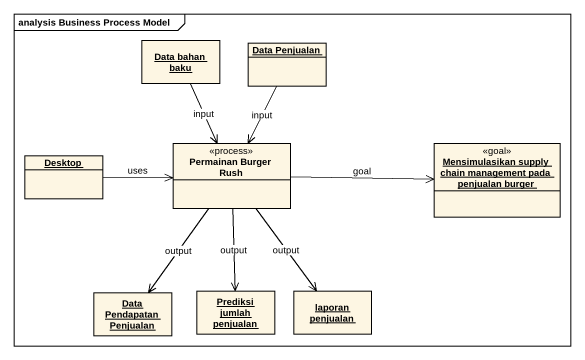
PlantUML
@startuml
mainframe analysis Business Process Model
hide circle
hide empty members
object "Data bahan baku" as Data_bahan_baku
object "Data Penjualan" as Data_Penjualan
object Desktop
class "Permainan Burger Rush" as Permainan_Burger_Rush <<process>>
object "Mensimulasikan supply chain management pada penjualan burger" as Mensimulasikan_supply_chain <<goal>>
object "Prediksi jumlah penjualan" as Prediksi_jumlah_penjualan
object "laporan penjualan" as laporan_penjualan
object "Data Pendapatan Penjualan" as Data_Pendapatan_Penjualan
Data_bahan_baku --> Permainan_Burger_Rush : input
Data_Penjualan --> Permainan_Burger_Rush : input
Desktop -right-> Permainan_Burger_Rush : uses
Permainan_Burger_Rush -right-> Mensimulasikan_supply_chain : goal
Permainan_Burger_Rush --> Prediksi_jumlah_penjualan : output
Permainan_Burger_Rush --> laporan_penjualan : output
Permainan_Burger_Rush --> Data_Pendapatan_Penjualan : output
@enduml
